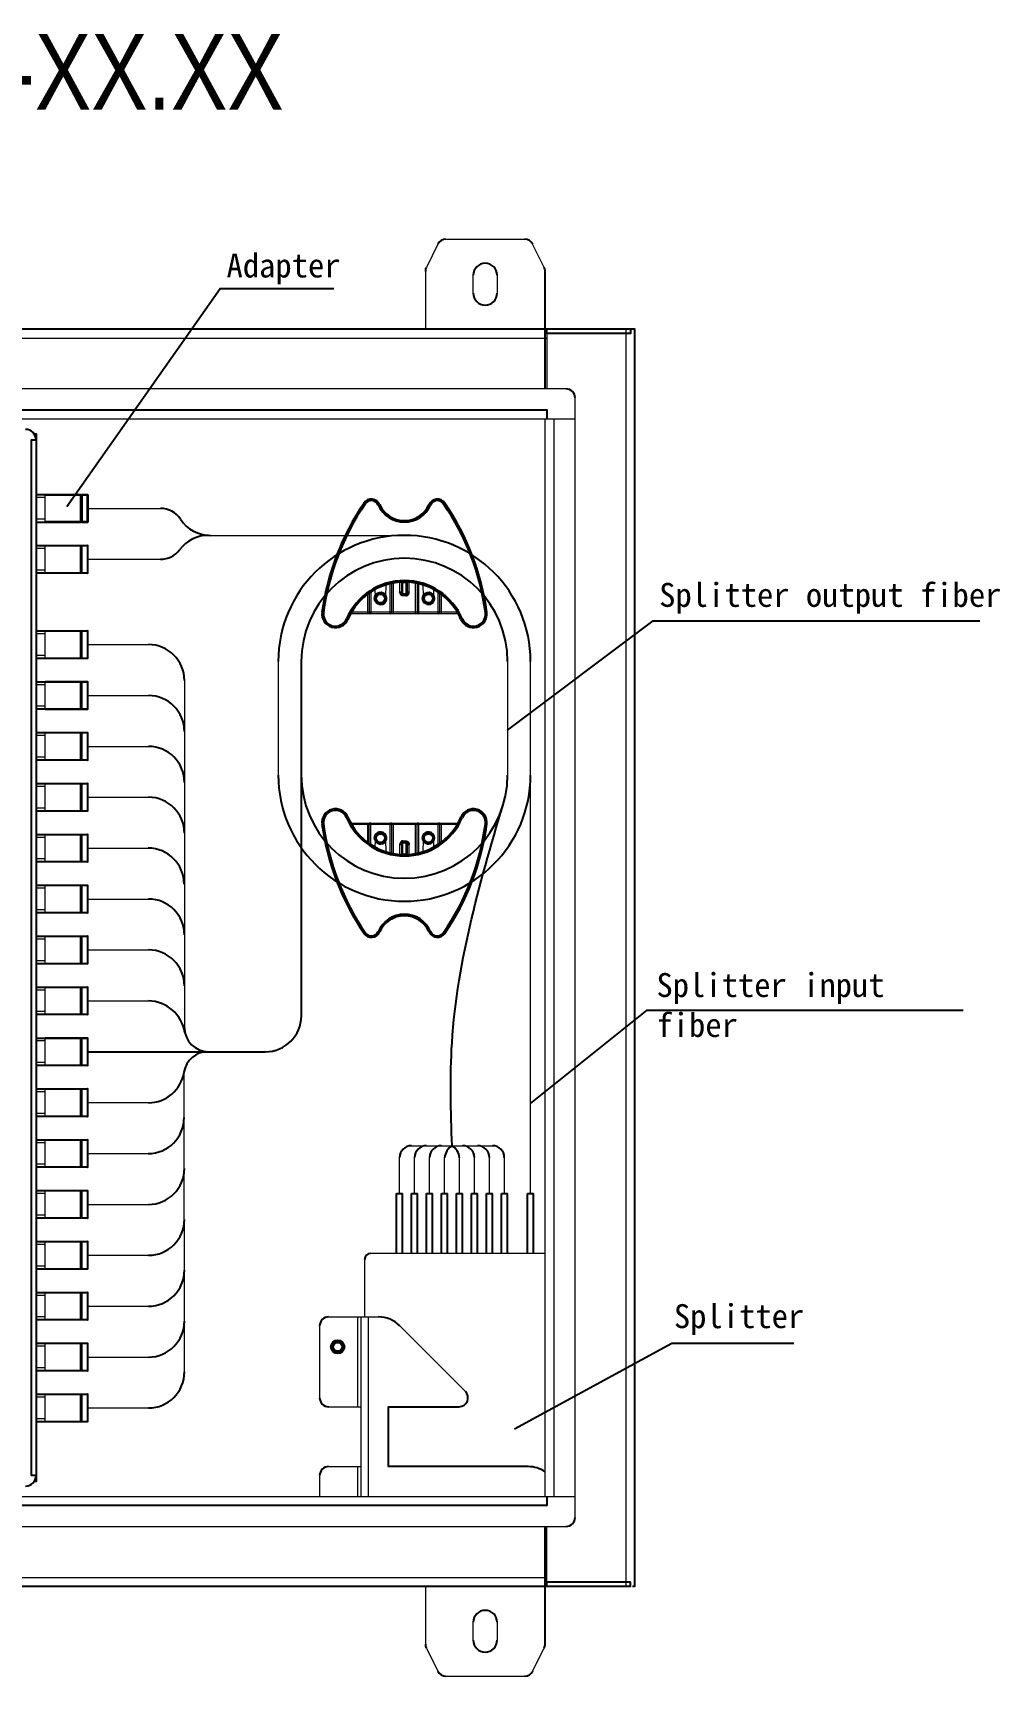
# Model space of a CAD drawing. Header units: metres. Extents: x 3071 to 12757, y 289 to 1488.
# Drawn here: x 11820.8 to 11911.6, y 1128.9 to 1283.3 of the extents above; entities that cross this region are included whole.
import ezdxf
from ezdxf.enums import TextEntityAlignment as Align

# ---------------------------------------------------------------- set-up
doc = ezdxf.new("R2010")
doc.units = ezdxf.units.M
for name, color, linetype in [('02___PRT_ALL_AXES', 7, 'Continuous'), ('Base Map', 251, 'Continuous'), ('Basic Map', 251, 'Continuous'), ('FAT CODE', 7, 'Continuous')]:
    doc.layers.add(name, color=color, linetype=linetype)
doc.styles.add('Mark', font='arial.ttf', dxfattribs={"width": 0.8, "height": 2.5})
doc.styles.get("Standard").update_dxf_attribs({"font": 'arial.ttf'})

msp = doc.modelspace()

# ---------------------------------------------------------------- linework, layer by layer
at = {"linetype": 'Continuous'}
for centre, radius in [((11853.45, 1230.13), 0.548), ((11857.95, 1230.13), 0.548), ((11853.45, 1230.13), 0.408), ((11857.95, 1230.13), 0.408), ((11853.45, 1207.63), 0.548), ((11853.45, 1207.63), 0.408), ((11857.95, 1207.63), 0.548), ((11857.95, 1207.63), 0.408), ((11849.43, 1159.82), 0.548), ((11849.43, 1159.82), 0.408)]:
    msp.add_circle(centre, radius, dxfattribs=at)
for centre, radius, start, end in [((11859.6, 1263.04), 0.844, 90, 153.4349), ((11866.99, 1263.04), 0.844, 26.5651, 90), ((11863.29, 1260.51), 1.12, 0, 180), ((11858.51, 1260.87), 0.844, 153.4349, 180), ((11868.07, 1260.87), 0.844, 0, 26.5651), ((11863.29, 1258.82), 1.12, 180, 0), ((11870.89, 1248.98), 0.844, 0, 90), ((11820.12, 1245.04), 0.984, 0, 90), ((11825.3, 1239.86), 0.0281, 0, 90), ((11825.94, 1239.86), 0.0281, 0, 90), ((11871.65, 1225.62), 23.91, 145.6649, 172.258), ((11871.65, 1225.62), 23.77, 145.6649, 172.258), ((11852.6, 1238.63), 0.844, 23.5565, 145.6649), ((11852.6, 1238.63), 0.703, 23.5565, 145.6649), ((11855.7, 1239.98), 2.67, 203.5565, 336.4435), ((11855.7, 1239.98), 2.53, 203.5565, 336.4435), ((11858.79, 1238.63), 0.844, 34.3351, 156.4435), ((11858.79, 1238.63), 0.703, 34.3351, 156.4435), ((11839.75, 1225.62), 23.77, 7.742, 34.3351), ((11839.75, 1225.62), 23.91, 7.742, 34.3351), ((11825.3, 1237.33), 0.0281, 270, 0), ((11825.94, 1237.33), 0.0281, 270, 0), ((11825.3, 1235.08), 0.0281, 0, 90), ((11825.94, 1235.08), 0.0281, 0, 90), ((11825.3, 1232.55), 0.0281, 270, 0), ((11825.94, 1232.55), 0.0281, 270, 0), ((11855.7, 1225.91), 5.91, 23.0404, 156.9596), ((11855.7, 1225.91), 5.77, 23.0404, 156.9596), ((11853.45, 1230.13), 0.562, 255, 195), ((11855.56, 1231.81), 0.16, 248.756, 255.9073), ((11855.56, 1231.82), 0.17, 255.9651, 270.9397), ((11855.7, 1225.91), 5.74, 90.0535, 91.3761), ((11855.7, 1225.91), 5.74, 88.6239, 90), ((11855.84, 1231.82), 0.17, 269.0604, 284.0426), ((11855.84, 1231.81), 0.16, 284.1005, 291.2447), ((11857.95, 1230.13), 0.562, 255, 195), ((11855.7, 1225.91), 4.63, 90.0623, 91.6995), ((11855.7, 1225.91), 4.51, 88.3004, 91.6997), ((11855.7, 1225.91), 4.63, 88.3004, 90), ((11849.22, 1228.67), 1.27, 172.258, 336.9596), ((11849.22, 1228.67), 1.13, 172.258, 336.9596), ((11852.53, 1228.87), 0.141, 180, 270), ((11854.36, 1228.87), 0.141, 270, 0), ((11857.03, 1228.87), 0.141, 180, 270), ((11858.86, 1228.87), 0.141, 270, 0), ((11862.18, 1228.67), 1.27, 203.0404, 7.742), ((11862.18, 1228.67), 1.13, 203.0404, 7.742), ((11825.3, 1227.07), 0.0281, 0, 90), ((11825.94, 1227.07), 0.0281, 0, 90), ((11825.3, 1224.54), 0.0281, 270, 0), ((11825.94, 1224.54), 0.0281, 270, 0), ((11825.3, 1222.29), 0.0281, 0, 90), ((11825.94, 1222.29), 0.0281, 0, 90), ((11825.3, 1219.75), 0.0281, 270, 0), ((11825.94, 1219.75), 0.0281, 270, 0), ((11825.3, 1217.5), 0.0281, 0, 90), ((11825.94, 1217.5), 0.0281, 0, 90), ((11825.3, 1214.97), 0.0281, 270, 0), ((11825.94, 1214.97), 0.0281, 270, 0), ((11825.3, 1212.72), 0.0281, 0, 90), ((11825.94, 1212.72), 0.0281, 0, 90), ((11825.3, 1210.19), 0.0281, 270, 0), ((11825.94, 1210.19), 0.0281, 270, 0), ((11849.22, 1209.1), 1.27, 23.0404, 187.742), ((11849.22, 1209.1), 1.13, 23.0404, 187.742), ((11855.7, 1211.85), 5.91, 203.0404, 336.9596), ((11855.7, 1211.85), 5.77, 203.0404, 336.9596), ((11852.53, 1208.9), 0.141, 90, 180), ((11854.36, 1208.9), 0.141, 0, 90), ((11857.03, 1208.9), 0.141, 90, 180), ((11858.86, 1208.9), 0.141, 0, 90), ((11862.18, 1209.1), 1.27, 352.258, 156.9596), ((11862.18, 1209.1), 1.13, 352.258, 156.9596), ((11825.3, 1207.94), 0.0281, 0, 90), ((11825.94, 1207.94), 0.0281, 0, 90), ((11871.65, 1212.15), 23.91, 187.742, 214.3351), ((11871.65, 1212.15), 23.77, 187.742, 214.3351), ((11853.45, 1207.63), 0.562, 255, 195), ((11857.95, 1207.63), 0.562, 255, 195), ((11839.75, 1212.15), 23.77, 325.6649, 352.258), ((11839.75, 1212.15), 23.91, 325.6649, 352.258), ((11855.56, 1205.95), 0.16, 104.1005, 111.2447), ((11855.56, 1205.94), 0.17, 89.0604, 104.0426), ((11855.7, 1211.85), 4.51, 268.3004, 271.6997), ((11855.7, 1211.85), 4.63, 268.3004, 270), ((11855.7, 1211.85), 5.74, 268.6239, 270), ((11855.7, 1211.85), 4.63, 270.0623, 271.6995), ((11855.7, 1211.85), 5.74, 270.0535, 271.3761), ((11855.84, 1205.94), 0.17, 75.9651, 90.9397), ((11855.84, 1205.95), 0.16, 68.756, 75.9073), ((11825.3, 1205.41), 0.0281, 270, 0), ((11825.94, 1205.41), 0.0281, 270, 0), ((11825.3, 1203.16), 0.0281, 0, 90), ((11825.94, 1203.16), 0.0281, 0, 90), ((11825.3, 1200.63), 0.0281, 270, 0), ((11825.94, 1200.63), 0.0281, 270, 0), ((11855.7, 1197.79), 2.67, 23.5565, 156.4435), ((11855.7, 1197.79), 2.53, 23.5565, 156.4435), ((11825.3, 1198.38), 0.0281, 0, 90), ((11825.94, 1198.38), 0.0281, 0, 90), ((11852.6, 1199.14), 0.844, 214.3351, 336.4435), ((11852.6, 1199.14), 0.703, 214.3351, 336.4435), ((11858.79, 1199.14), 0.844, 203.5565, 325.6649), ((11858.79, 1199.14), 0.703, 203.5565, 325.6649), ((11825.3, 1195.85), 0.0281, 270, 0), ((11825.94, 1195.85), 0.0281, 270, 0), ((11825.3, 1193.6), 0.0281, 0, 90), ((11825.94, 1193.6), 0.0281, 0, 90), ((11825.3, 1191.07), 0.0281, 270, 0), ((11825.94, 1191.07), 0.0281, 270, 0), ((11825.3, 1188.82), 0.0281, 0, 90), ((11825.94, 1188.82), 0.0281, 0, 90), ((11825.3, 1186.29), 0.0281, 270, 0), ((11825.94, 1186.29), 0.0281, 270, 0), ((11825.3, 1184.04), 0.0281, 0, 90), ((11825.94, 1184.04), 0.0281, 0, 90), ((11825.3, 1181.5), 0.0281, 270, 0), ((11825.94, 1181.5), 0.0281, 270, 0), ((11825.3, 1179.25), 0.0281, 0, 90), ((11825.94, 1179.25), 0.0281, 0, 90), ((11825.3, 1176.72), 0.0281, 270, 0), ((11825.94, 1176.72), 0.0281, 270, 0), ((11825.3, 1174.47), 0.0281, 0, 90), ((11825.94, 1174.47), 0.0281, 0, 90), ((11825.3, 1171.94), 0.0281, 270, 0), ((11825.94, 1171.94), 0.0281, 270, 0), ((11825.3, 1169.69), 0.0281, 0, 90), ((11825.94, 1169.69), 0.0281, 0, 90), ((11852.52, 1168.03), 0.562, 90, 180), ((11825.3, 1167.16), 0.0281, 270, 0), ((11825.94, 1167.16), 0.0281, 270, 0), ((11825.3, 1164.91), 0.0281, 0, 90), ((11825.94, 1164.91), 0.0281, 0, 90), ((11848.58, 1161.79), 0.844, 90, 180), ((11853.27, 1159.82), 2.81, 45, 90), ((11825.3, 1162.38), 0.0281, 270, 0), ((11825.94, 1162.38), 0.0281, 270, 0), ((11825.3, 1160.13), 0.0281, 0, 90), ((11825.94, 1160.13), 0.0281, 0, 90), ((11849.43, 1159.82), 0.562, 255, 195), ((11825.3, 1157.6), 0.0281, 270, 0), ((11825.94, 1157.6), 0.0281, 270, 0), ((11825.3, 1155.35), 0.0281, 0, 90), ((11825.94, 1155.35), 0.0281, 0, 90), ((11848.58, 1155.04), 0.844, 180, 270), ((11860.83, 1155.04), 0.844, 270, 45), ((11825.3, 1152.82), 0.0281, 270, 0), ((11825.94, 1152.82), 0.0281, 270, 0), ((11820.12, 1147.73), 0.984, 270, 0), ((11848.58, 1147.73), 0.844, 90, 180), ((11867.33, 1145.76), 2.81, 55.5821, 90), ((11870.89, 1143.79), 0.844, 270, 0), ((11863.29, 1133.94), 1.12, 0, 180), ((11858.51, 1131.89), 0.844, 180, 206.5651), ((11863.29, 1132.26), 1.12, 180, 0), ((11868.07, 1131.89), 0.844, 333.4349, 0), ((11859.6, 1129.73), 0.844, 206.5651, 270), ((11866.99, 1129.73), 0.844, 270, 333.4349)]:
    msp.add_arc(centre, radius, start, end, dxfattribs=at)
at = {"color": 3}
for centre, radius, start, end in [((11832.79, 1236.35), 2.25, 33.367, 90), ((11837.48, 1239.44), 3.38, 213.367, 270), ((11837.29, 1232.69), 3.38, 90, 143.1301), ((11855.7, 1224.22), 11.85, 0, 180), ((11832.79, 1236.07), 2.25, 270, 323.1301), ((11855.7, 1213.54), 11.85, 180, 0)]:
    msp.add_arc(centre, radius, start, end, dxfattribs=at)
at = {"color": 6}
for centre, radius, start, end in [((11855.7, 1224.22), 9.69, 0, 180), ((11831.66, 1222.43), 3.38, 0, 90), ((11831.66, 1217.64), 3.38, 0, 90), ((11831.66, 1212.86), 3.38, 0, 90), ((11855.7, 1213.54), 9.69, 180, 0), ((11831.66, 1208.08), 3.38, 0, 90), ((11831.63, 1203.3), 3.38, 0, 90), ((11831.66, 1198.52), 3.38, 0, 90), ((11831.66, 1193.74), 3.38, 0, 90), ((11831.6, 1188.81), 3.52, 8.9548, 89.006), ((11842.64, 1190.93), 3.38, 270, 0), ((11837.29, 1189.8), 2.25, 180, 270), ((11837.22, 1185.3), 2.25, 90, 171.3731), ((11831.66, 1186.14), 3.38, 270, 351.3731), ((11831.63, 1181.36), 3.38, 270, 0), ((11856.37, 1177.6), 1.12, 90, 180), ((11857.78, 1177.6), 1.12, 90, 180), ((11859.18, 1177.6), 1.12, 90, 180), ((11860.97, 1177.44), 1.51, 121.9045, 174.0847), ((11859.37, 1177.44), 1.51, 5.9153, 58.0955), ((11861.15, 1177.6), 1.12, 0, 90), ((11862.56, 1177.6), 1.12, 0, 90), ((11863.96, 1177.6), 1.12, 0, 90), ((11831.66, 1176.58), 3.38, 270, 0), ((11831.66, 1171.8), 3.38, 270, 0), ((11831.66, 1167.02), 3.38, 270, 0), ((11831.66, 1162.24), 3.38, 270, 0), ((11831.66, 1157.46), 3.38, 270, 0)]:
    msp.add_arc(centre, radius, start, end, dxfattribs=at)
at = {"linetype": 'Continuous'}
for points, start_tangent, end_tangent in [([(11855.56, 1230.42), (11855.44, 1230.45), (11855.35, 1230.53), (11855.28, 1230.77)], (-0.999586, -0.028762), (0.000084, 1)), ([(11855.42, 1230.77), (11855.42, 1230.69), (11855.45, 1230.62), (11855.49, 1230.56), (11855.56, 1230.54)], (0.000014, -1), (0.998951, 0.045783)), ([(11855.47, 1231.67), (11855.5, 1231.66)], (0.856189, -0.516663), (0.931875, -0.36278)), ([(11855.83, 1230.42), (11855.95, 1230.45), (11856.05, 1230.53), (11856.12, 1230.77)], (0.999587, -0.028754), (0.000015, 1)), ([(11855.84, 1230.54), (11855.91, 1230.56), (11855.95, 1230.62), (11855.97, 1230.69), (11855.98, 1230.77)], (0.998769, -0.049602), (0.000014, 1)), ([(11855.9, 1231.66), (11855.92, 1231.67)], (0.931871, 0.362789), (0.85618, 0.516678)), ([(11855.56, 1207.34), (11855.44, 1207.31), (11855.35, 1207.23), (11855.28, 1207)], (-0.999587, 0.028754), (-0.000015, -1)), ([(11855.56, 1207.23), (11855.49, 1207.2), (11855.45, 1207.14), (11855.42, 1207.07), (11855.42, 1207)], (-0.998769, 0.049602), (-0.000014, -1)), ([(11855.5, 1206.1), (11855.47, 1206.09)], (-0.931871, -0.362789), (-0.85618, -0.516678)), ([(11855.83, 1207.34), (11855.95, 1207.31), (11856.05, 1207.23), (11856.12, 1207)], (0.999586, 0.028762), (-0.000084, -1)), ([(11855.98, 1207), (11855.97, 1207.07), (11855.95, 1207.14), (11855.91, 1207.2), (11855.84, 1207.23)], (-0.000014, 1), (-0.998951, -0.045783)), ([(11855.92, 1206.09), (11855.9, 1206.1)], (-0.856189, 0.516663), (-0.931875, 0.36278))]:
    msp.add_spline(points, degree=3, dxfattribs=dict(at, start_tangent=start_tangent, end_tangent=end_tangent))
at = {"color": 6}
msp.add_spline([(11860.17, 1178.72), (11860.17, 1188.39), (11865.17, 1211.49)], degree=3, dxfattribs=at)
at = {"layer": '02___PRT_ALL_AXES', "linetype": 'Continuous'}
for p, q in [((11854.96, 1174.22), (11855.53, 1174.22)), ((11854.96, 1168.59), (11854.96, 1174.22)), ((11855.53, 1168.59), (11855.53, 1174.22)), ((11856.37, 1174.22), (11856.93, 1174.22)), ((11856.37, 1168.59), (11856.37, 1174.22)), ((11856.93, 1168.59), (11856.93, 1174.22)), ((11857.78, 1174.22), (11858.34, 1174.22)), ((11857.78, 1168.59), (11857.78, 1174.22)), ((11858.34, 1168.59), (11858.34, 1174.22)), ((11859.18, 1174.22), (11859.75, 1174.22)), ((11859.18, 1168.59), (11859.18, 1174.22)), ((11859.75, 1168.59), (11859.75, 1174.22)), ((11860.59, 1174.22), (11861.15, 1174.22)), ((11860.59, 1168.59), (11860.59, 1174.22)), ((11861.15, 1168.59), (11861.15, 1174.22)), ((11862, 1174.22), (11862.56, 1174.22)), ((11862, 1168.59), (11862, 1174.22)), ((11862.56, 1168.59), (11862.56, 1174.22)), ((11863.4, 1174.22), (11863.96, 1174.22)), ((11863.4, 1168.59), (11863.4, 1174.22)), ((11863.96, 1168.59), (11863.96, 1174.22)), ((11864.81, 1174.22), (11865.37, 1174.22)), ((11864.81, 1168.59), (11864.81, 1174.22)), ((11865.37, 1168.59), (11865.37, 1174.22)), ((11867.26, 1174.22), (11867.83, 1174.22)), ((11867.26, 1168.59), (11867.26, 1174.22)), ((11867.83, 1168.59), (11867.83, 1174.22))]:
    msp.add_line(p, q, dxfattribs=at)
msp.add_circle((11849.43, 1159.82), 0.633, dxfattribs=at)
at = {"layer": 'Base Map', "lineweight": 5}
for p, q in [((11858.84, 1263.42), (11857.76, 1261.25)), ((11866.99, 1263.88), (11859.6, 1263.88)), ((11868.83, 1261.25), (11867.74, 1263.42)), ((11857.67, 1260.87), (11857.67, 1255.44)), ((11862.17, 1258.82), (11862.17, 1260.51)), ((11864.42, 1260.51), (11864.42, 1258.82)), ((11876.51, 1255.44), (11876.51, 1137.32)), ((11759.09, 1254.6), (11869.06, 1254.6)), ((11869.06, 1255.02), (11869.06, 1249.82)), ((11870.89, 1249.82), (11757.26, 1249.82)), ((11871.73, 1143.79), (11871.73, 1248.98)), ((11756.42, 1247.01), (11871.73, 1247.01)), ((11868.92, 1145.76), (11868.92, 1247.01)), ((11869.76, 1145.76), (11869.76, 1247.01)), ((11821.95, 1237.3), (11821.95, 1239.89)), ((11821.95, 1239.61), (11821.1, 1239.61)), ((11825.32, 1239.3), (11825.41, 1239.3)), ((11825.97, 1238.6), (11832.79, 1238.6)), ((11852.02, 1239.02), (11851.91, 1239.1)), ((11853.25, 1238.91), (11853.38, 1238.96)), ((11858.15, 1238.91), (11858.02, 1238.96)), ((11859.37, 1239.02), (11859.49, 1239.1)), ((11821.95, 1237.59), (11821.1, 1237.59)), ((11825.32, 1237.89), (11825.41, 1237.89)), ((11837.29, 1236.07), (11855.7, 1236.07)), ((11821.95, 1234.83), (11821.1, 1234.83)), ((11821.95, 1232.52), (11821.95, 1235.11)), ((11825.32, 1234.52), (11825.41, 1234.52)), ((11825.97, 1233.82), (11832.79, 1233.82)), ((11821.95, 1232.8), (11821.1, 1232.8)), ((11825.32, 1233.11), (11825.41, 1233.11)), ((11852.39, 1230.63), (11852.39, 1228.87)), ((11852.53, 1230.73), (11852.53, 1228.73)), ((11852.93, 1230.96), (11852.95, 1230.36)), ((11853.95, 1230.36), (11853.98, 1231.41)), ((11854.36, 1228.73), (11854.36, 1231.51)), ((11854.5, 1231.55), (11854.5, 1228.87)), ((11854.64, 1231.57), (11854.64, 1228.73)), ((11855.28, 1230.77), (11855.28, 1231.66)), ((11855.28, 1230.77), (11855.42, 1230.77)), ((11855.42, 1231.67), (11855.42, 1230.77)), ((11855.56, 1230.54), (11855.56, 1231.65)), ((11855.7, 1231.65), (11855.69, 1231.65)), ((11855.84, 1231.65), (11855.84, 1230.54)), ((11855.98, 1230.77), (11855.98, 1231.67)), ((11855.98, 1230.77), (11856.12, 1230.77)), ((11856.12, 1231.66), (11856.12, 1230.77)), ((11856.75, 1228.73), (11856.75, 1231.57)), ((11856.89, 1231.55), (11856.89, 1228.87)), ((11857.03, 1231.51), (11857.03, 1228.73)), ((11857.42, 1231.41), (11857.45, 1230.36)), ((11858.45, 1230.36), (11858.47, 1230.96)), ((11858.86, 1228.73), (11858.86, 1230.73)), ((11859, 1230.63), (11859, 1228.87)), ((11852.25, 1228.73), (11852.25, 1230.53)), ((11855.56, 1230.54), (11855.56, 1230.42)), ((11855.69, 1230.54), (11855.7, 1230.54)), ((11855.84, 1230.54), (11855.83, 1230.42)), ((11859.14, 1230.53), (11859.14, 1228.73)), ((11848.1, 1228.82), (11847.96, 1228.84)), ((11850.26, 1228.22), (11850.39, 1228.17)), ((11850.68, 1228.73), (11860.72, 1228.73)), ((11850.75, 1228.87), (11860.65, 1228.87)), ((11861.13, 1228.22), (11861, 1228.17)), ((11863.3, 1228.82), (11863.44, 1228.84)), ((11821.95, 1226.81), (11821.1, 1226.81)), ((11821.95, 1224.51), (11821.95, 1227.09)), ((11825.32, 1226.5), (11825.41, 1226.5)), ((11821.95, 1224.79), (11821.1, 1224.79)), ((11825.32, 1225.1), (11825.41, 1225.1)), ((11825.97, 1225.8), (11831.66, 1225.8)), ((11843.85, 1224.22), (11843.85, 1213.54)), ((11865.39, 1224.22), (11865.39, 1213.54)), ((11867.54, 1174.22), (11867.54, 1224.22)), ((11821.95, 1222.03), (11821.1, 1222.03)), ((11821.95, 1219.73), (11821.95, 1222.31)), ((11825.32, 1221.72), (11825.41, 1221.72)), ((11835.04, 1222.43), (11835.04, 1189.8)), ((11821.95, 1220.01), (11821.1, 1220.01)), ((11825.32, 1220.32), (11825.41, 1220.32)), ((11825.97, 1221.02), (11831.66, 1221.02)), ((11821.95, 1217.25), (11821.1, 1217.25)), ((11821.95, 1214.94), (11821.95, 1217.53)), ((11825.32, 1216.94), (11825.41, 1216.94)), ((11821.95, 1215.23), (11821.1, 1215.23)), ((11825.32, 1215.54), (11825.41, 1215.54)), ((11825.97, 1216.24), (11831.66, 1216.24)), ((11821.95, 1212.47), (11821.1, 1212.47)), ((11821.95, 1210.16), (11821.95, 1212.75)), ((11825.32, 1212.16), (11825.41, 1212.16)), ((11825.32, 1210.75), (11825.41, 1210.75)), ((11825.97, 1211.46), (11831.66, 1211.46)), ((11821.95, 1210.44), (11821.1, 1210.44)), ((11850.26, 1209.54), (11850.39, 1209.59)), ((11850.68, 1209.04), (11860.72, 1209.04)), ((11852.25, 1207.24), (11852.25, 1209.04)), ((11852.53, 1207.03), (11852.53, 1209.04)), ((11854.36, 1206.25), (11854.36, 1209.04)), ((11854.64, 1209.04), (11854.64, 1206.19)), ((11856.75, 1206.19), (11856.75, 1209.04)), ((11857.03, 1209.04), (11857.03, 1206.25)), ((11858.86, 1207.03), (11858.86, 1209.04)), ((11859.14, 1209.04), (11859.14, 1207.24)), ((11861.13, 1209.54), (11861, 1209.59)), ((11821.95, 1207.69), (11821.1, 1207.69)), ((11821.95, 1205.38), (11821.95, 1207.97)), ((11848.1, 1208.94), (11847.96, 1208.92)), ((11860.65, 1208.9), (11850.75, 1208.9)), ((11852.39, 1207.13), (11852.39, 1208.9)), ((11852.95, 1207.41), (11852.93, 1206.8)), ((11853.98, 1206.35), (11853.95, 1207.41)), ((11854.5, 1208.9), (11854.5, 1206.21)), ((11856.89, 1206.21), (11856.89, 1208.9)), ((11857.45, 1207.41), (11857.42, 1206.35)), ((11858.47, 1206.8), (11858.45, 1207.41)), ((11859, 1208.9), (11859, 1207.13)), ((11863.3, 1208.94), (11863.44, 1208.92)), ((11825.32, 1207.38), (11825.41, 1207.38)), ((11825.32, 1205.97), (11825.41, 1205.97)), ((11825.94, 1206.68), (11831.63, 1206.68)), ((11855.42, 1207), (11855.28, 1207)), ((11855.28, 1206.1), (11855.28, 1207)), ((11855.42, 1207), (11855.42, 1206.09)), ((11855.56, 1207.23), (11855.56, 1207.34)), ((11855.56, 1206.11), (11855.56, 1207.23)), ((11855.7, 1207.22), (11855.7, 1207.22)), ((11855.7, 1206.11), (11855.7, 1206.11)), ((11855.84, 1207.23), (11855.83, 1207.34)), ((11855.84, 1207.23), (11855.84, 1206.11)), ((11856.12, 1207), (11855.98, 1207)), ((11855.98, 1206.09), (11855.98, 1207)), ((11856.12, 1207), (11856.12, 1206.1)), ((11821.95, 1205.66), (11821.1, 1205.66)), ((11821.95, 1202.91), (11821.1, 1202.91)), ((11821.95, 1200.6), (11821.95, 1203.19)), ((11825.32, 1202.6), (11825.41, 1202.6)), ((11825.97, 1201.89), (11831.66, 1201.89)), ((11821.95, 1200.88), (11821.1, 1200.88)), ((11825.32, 1201.19), (11825.41, 1201.19)), ((11821.95, 1195.82), (11821.95, 1198.41)), ((11852.02, 1198.74), (11851.91, 1198.66)), ((11853.25, 1198.86), (11853.38, 1198.8)), ((11858.15, 1198.86), (11858.02, 1198.8)), ((11859.37, 1198.74), (11859.49, 1198.66)), ((11821.95, 1198.13), (11821.1, 1198.13)), ((11825.32, 1197.82), (11825.41, 1197.82)), ((11825.97, 1197.11), (11831.66, 1197.11)), ((11821.95, 1196.1), (11821.1, 1196.1)), ((11825.32, 1196.41), (11825.41, 1196.41)), ((11821.95, 1191.04), (11821.95, 1193.63)), ((11821.95, 1193.34), (11821.1, 1193.34)), ((11825.32, 1193.04), (11825.41, 1193.04)), ((11825.97, 1192.33), (11831.66, 1192.33)), ((11821.95, 1191.32), (11821.1, 1191.32)), ((11825.32, 1191.63), (11825.41, 1191.63)), ((11821.95, 1188.56), (11821.1, 1188.56)), ((11821.95, 1186.26), (11821.95, 1188.84)), ((11825.32, 1188.25), (11825.41, 1188.25)), ((11821.95, 1186.54), (11821.1, 1186.54)), ((11825.32, 1186.85), (11825.41, 1186.85)), ((11835.04, 1157.46), (11835, 1185.64)), ((11821.95, 1183.78), (11821.1, 1183.78)), ((11821.95, 1181.48), (11821.95, 1184.06)), ((11825.32, 1183.47), (11825.41, 1183.47)), ((11825.97, 1182.77), (11831.66, 1182.77)), ((11821.95, 1181.76), (11821.1, 1181.76)), ((11825.32, 1182.07), (11825.41, 1182.07)), ((11821.95, 1179), (11821.1, 1179)), ((11821.95, 1176.69), (11821.95, 1179.28)), ((11825.32, 1178.69), (11825.41, 1178.69)), ((11856.37, 1178.72), (11863.96, 1178.72)), ((11821.95, 1176.98), (11821.1, 1176.98)), ((11825.32, 1177.29), (11825.41, 1177.29)), ((11825.94, 1177.99), (11831.63, 1177.99)), ((11855.25, 1174.22), (11855.25, 1177.6)), ((11856.65, 1174.22), (11856.65, 1177.6)), ((11858.06, 1174.22), (11858.06, 1177.6)), ((11859.46, 1174.22), (11859.46, 1177.6)), ((11860.87, 1174.22), (11860.87, 1177.6)), ((11862.28, 1174.22), (11862.28, 1177.6)), ((11863.68, 1174.22), (11863.68, 1177.6)), ((11865.09, 1174.22), (11865.09, 1177.6)), ((11821.95, 1174.22), (11821.1, 1174.22)), ((11821.95, 1171.91), (11821.95, 1174.5)), ((11825.32, 1173.91), (11825.41, 1173.91)), ((11821.95, 1172.19), (11821.1, 1172.19)), ((11825.32, 1172.5), (11825.41, 1172.5)), ((11825.97, 1173.21), (11831.66, 1173.21)), ((11821.95, 1169.44), (11821.1, 1169.44)), ((11821.95, 1167.13), (11821.95, 1169.72)), ((11825.32, 1169.13), (11825.41, 1169.13)), ((11821.95, 1167.41), (11821.1, 1167.41)), ((11825.32, 1167.72), (11825.41, 1167.72)), ((11825.97, 1168.43), (11831.66, 1168.43)), ((11851.96, 1168.03), (11851.96, 1162.63)), ((11868.92, 1168.59), (11852.52, 1168.59)), ((11821.95, 1164.66), (11821.1, 1164.66)), ((11821.95, 1162.35), (11821.95, 1164.94)), ((11825.32, 1164.35), (11825.41, 1164.35)), ((11821.95, 1162.63), (11821.1, 1162.63)), ((11825.32, 1162.94), (11825.41, 1162.94)), ((11825.97, 1163.64), (11831.66, 1163.64)), ((11848.58, 1162.63), (11853.27, 1162.63)), ((11851.28, 1162.63), (11851.28, 1154.19)), ((11851.62, 1162.63), (11851.62, 1145.76)), ((11852.3, 1162.63), (11852.3, 1145.76)), ((11847.74, 1155.04), (11847.74, 1161.79)), ((11861.43, 1155.64), (11855.26, 1161.81)), ((11821.95, 1159.88), (11821.1, 1159.88)), ((11821.95, 1157.57), (11821.95, 1160.16)), ((11825.32, 1159.57), (11825.41, 1159.57)), ((11825.32, 1158.16), (11825.41, 1158.16)), ((11825.97, 1158.86), (11831.66, 1158.86)), ((11821.95, 1157.85), (11821.1, 1157.85)), ((11821.95, 1155.09), (11821.1, 1155.09)), ((11821.95, 1152.79), (11821.95, 1155.38)), ((11825.32, 1154.79), (11825.41, 1154.79)), ((11825.32, 1153.38), (11825.41, 1153.38)), ((11825.97, 1154.08), (11831.66, 1154.08)), ((11848.58, 1154.19), (11851.62, 1154.19)), ((11821.95, 1153.07), (11821.1, 1153.07)), ((11847.74, 1145.76), (11847.74, 1147.73)), ((11848.58, 1148.57), (11851.62, 1148.57)), ((11851.28, 1148.57), (11851.28, 1145.76)), ((11756.42, 1145.76), (11871.73, 1145.76)), ((11757.26, 1142.94), (11870.89, 1142.94)), ((11869.06, 1137.74), (11869.06, 1142.94)), ((11759.09, 1138.16), (11869.06, 1138.16)), ((11857.67, 1137.32), (11857.67, 1131.89)), ((11862.17, 1132.26), (11862.17, 1133.94)), ((11864.42, 1133.94), (11864.42, 1132.26)), ((11857.76, 1131.52), (11858.84, 1129.35)), ((11867.74, 1129.35), (11868.83, 1131.52)), ((11859.6, 1128.88), (11866.99, 1128.88))]:
    msp.add_line(p, q, dxfattribs=at)
at = {"layer": 'Basic Map', "linetype": 'Continuous'}
for points in [[(11868.92, 1249.82), (11868.92, 1255.44), (11868.92, 1260.87)], [(11877.11, 1137.32), (11877.35, 1137.32), (11877.35, 1255.44), (11689.07, 1255.44), (11689.07, 1255.02), (11689.07, 1137.74), (11689.07, 1137.32), (11876.93, 1137.32), (11876.93, 1137.74)], [(11876.93, 1255.44), (11876.93, 1255.02), (11869.06, 1255.02), (11869.06, 1255.44)], [(11759.09, 1247.01), (11759.09, 1247.85), (11869.06, 1247.85), (11869.06, 1247.01)], [(11821.1, 1147.73), (11820.68, 1147.73), (11820.68, 1245.04), (11821.1, 1245.04)], [(11820.93, 1245.6), (11821.1, 1245.6), (11821.1, 1147.16), (11820.93, 1147.16)], [(11821.1, 1237.3), (11825.3, 1237.3), (11825.3, 1239.89), (11821.1, 1239.89)], [(11821.95, 1239.86), (11825.32, 1239.86), (11825.32, 1237.33), (11821.95, 1237.33)], [(11825.41, 1239.86), (11825.97, 1239.86), (11825.97, 1237.33), (11825.41, 1237.33)], [(11821.1, 1235.11), (11825.3, 1235.11), (11825.3, 1232.52), (11821.1, 1232.52)], [(11821.95, 1232.55), (11825.32, 1232.55), (11825.32, 1235.08), (11821.95, 1235.08)], [(11825.41, 1232.55), (11825.97, 1232.55), (11825.97, 1235.08), (11825.41, 1235.08)], [(11855.56, 1231.65), (11855.56, 1231.67), (11855.56, 1231.68)], [(11855.84, 1231.68), (11855.84, 1231.67), (11855.84, 1231.65)], [(11821.1, 1227.09), (11825.3, 1227.09), (11825.3, 1224.51), (11821.1, 1224.51)], [(11821.95, 1224.54), (11825.32, 1224.54), (11825.32, 1227.07), (11821.95, 1227.07)], [(11825.41, 1224.54), (11825.97, 1224.54), (11825.97, 1227.07), (11825.41, 1227.07)], [(11821.1, 1222.31), (11825.3, 1222.31), (11825.3, 1219.73), (11821.1, 1219.73)], [(11821.95, 1219.75), (11825.32, 1219.75), (11825.32, 1222.29), (11821.95, 1222.29)], [(11825.41, 1219.75), (11825.97, 1219.75), (11825.97, 1222.29), (11825.41, 1222.29)], [(11821.1, 1217.53), (11825.3, 1217.53), (11825.3, 1214.94), (11821.1, 1214.94)], [(11821.95, 1214.97), (11825.32, 1214.97), (11825.32, 1217.5), (11821.95, 1217.5)], [(11825.41, 1214.97), (11825.97, 1214.97), (11825.97, 1217.5), (11825.41, 1217.5)], [(11821.1, 1212.75), (11825.3, 1212.75), (11825.3, 1210.16), (11821.1, 1210.16)], [(11821.95, 1210.19), (11825.32, 1210.19), (11825.32, 1212.72), (11821.95, 1212.72)], [(11825.41, 1210.19), (11825.97, 1210.19), (11825.97, 1212.72), (11825.41, 1212.72)], [(11821.1, 1207.97), (11825.3, 1207.97), (11825.3, 1205.38), (11821.1, 1205.38)], [(11821.95, 1205.41), (11825.32, 1205.41), (11825.32, 1207.94), (11821.95, 1207.94)], [(11825.41, 1205.41), (11825.97, 1205.41), (11825.97, 1207.94), (11825.41, 1207.94)], [(11855.56, 1206.09), (11855.56, 1206.09), (11855.56, 1206.11)], [(11855.84, 1206.11), (11855.84, 1206.09), (11855.84, 1206.09)], [(11821.1, 1203.19), (11825.3, 1203.19), (11825.3, 1200.6), (11821.1, 1200.6)], [(11821.95, 1200.63), (11825.32, 1200.63), (11825.32, 1203.16), (11821.95, 1203.16)], [(11825.41, 1200.63), (11825.97, 1200.63), (11825.97, 1203.16), (11825.41, 1203.16)], [(11821.1, 1198.41), (11825.3, 1198.41), (11825.3, 1195.82), (11821.1, 1195.82)], [(11821.95, 1195.85), (11825.32, 1195.85), (11825.32, 1198.38), (11821.95, 1198.38)], [(11825.41, 1195.85), (11825.97, 1195.85), (11825.97, 1198.38), (11825.41, 1198.38)], [(11821.1, 1193.63), (11825.3, 1193.63), (11825.3, 1191.04), (11821.1, 1191.04)], [(11821.95, 1191.07), (11825.32, 1191.07), (11825.32, 1193.6), (11821.95, 1193.6)], [(11825.41, 1191.07), (11825.97, 1191.07), (11825.97, 1193.6), (11825.41, 1193.6)], [(11821.1, 1188.84), (11825.3, 1188.84), (11825.3, 1186.26), (11821.1, 1186.26)], [(11821.95, 1186.29), (11825.32, 1186.29), (11825.32, 1188.82), (11821.95, 1188.82)], [(11825.41, 1186.29), (11825.97, 1186.29), (11825.97, 1188.82), (11825.41, 1188.82)], [(11821.1, 1184.06), (11825.3, 1184.06), (11825.3, 1181.48), (11821.1, 1181.48)], [(11821.95, 1181.5), (11825.32, 1181.5), (11825.32, 1184.04), (11821.95, 1184.04)], [(11825.41, 1181.5), (11825.97, 1181.5), (11825.97, 1184.04), (11825.41, 1184.04)], [(11821.1, 1179.28), (11825.3, 1179.28), (11825.3, 1176.69), (11821.1, 1176.69)], [(11821.95, 1176.72), (11825.32, 1176.72), (11825.32, 1179.25), (11821.95, 1179.25)], [(11825.41, 1176.72), (11825.97, 1176.72), (11825.97, 1179.25), (11825.41, 1179.25)], [(11821.1, 1174.5), (11825.3, 1174.5), (11825.3, 1171.91), (11821.1, 1171.91)], [(11821.95, 1171.94), (11825.32, 1171.94), (11825.32, 1174.47), (11821.95, 1174.47)], [(11825.41, 1171.94), (11825.97, 1171.94), (11825.97, 1174.47), (11825.41, 1174.47)], [(11821.1, 1169.72), (11825.3, 1169.72), (11825.3, 1167.13), (11821.1, 1167.13)], [(11821.95, 1167.16), (11825.32, 1167.16), (11825.32, 1169.69), (11821.95, 1169.69)], [(11825.41, 1167.16), (11825.97, 1167.16), (11825.97, 1169.69), (11825.41, 1169.69)], [(11821.1, 1164.94), (11825.3, 1164.94), (11825.3, 1162.35), (11821.1, 1162.35)], [(11821.95, 1162.38), (11825.32, 1162.38), (11825.32, 1164.91), (11821.95, 1164.91)], [(11825.41, 1162.38), (11825.97, 1162.38), (11825.97, 1164.91), (11825.41, 1164.91)], [(11821.1, 1160.16), (11825.3, 1160.16), (11825.3, 1157.57), (11821.1, 1157.57)], [(11821.95, 1157.6), (11825.32, 1157.6), (11825.32, 1160.13), (11821.95, 1160.13)], [(11825.41, 1157.6), (11825.97, 1157.6), (11825.97, 1160.13), (11825.41, 1160.13)], [(11821.1, 1155.38), (11825.3, 1155.38), (11825.3, 1152.79), (11821.1, 1152.79)], [(11821.95, 1152.82), (11825.32, 1152.82), (11825.32, 1155.35), (11821.95, 1155.35)], [(11825.41, 1152.82), (11825.97, 1152.82), (11825.97, 1155.35), (11825.41, 1155.35)], [(11867.33, 1148.57), (11854.21, 1148.57), (11854.21, 1154.19), (11860.83, 1154.19)], [(11869.06, 1145.76), (11869.06, 1144.91), (11759.09, 1144.91), (11759.09, 1145.76)], [(11868.92, 1131.89), (11868.92, 1137.32), (11868.92, 1142.94)], [(11869.06, 1137.32), (11869.06, 1137.74), (11876.93, 1137.74)]]:
    msp.add_lwpolyline(points, dxfattribs=at)
at = {"layer": 'Basic Map'}
for points in [[(11823.99, 1238.78), (11838.4, 1259.27), (11849.08, 1259.27)], [(11865.39, 1217.76), (11879.05, 1228.03), (11909.74, 1228.03)], [(11867.54, 1182.68), (11878.51, 1191.44), (11908.17, 1191.44)], [(11866.04, 1152.13), (11880.81, 1160.18), (11892.28, 1160.18)]]:
    msp.add_lwpolyline(points, dxfattribs=at)
at = {"layer": 'Basic Map', "linetype": 'Continuous'}
for points in [[(11825.41, 1239.89), (11825.41, 1237.3), (11825.94, 1237.3), (11825.94, 1239.89)], [(11825.94, 1232.52), (11825.41, 1232.52), (11825.41, 1235.11), (11825.94, 1235.11)], [(11825.94, 1224.51), (11825.41, 1224.51), (11825.41, 1227.09), (11825.94, 1227.09)], [(11825.94, 1219.73), (11825.41, 1219.73), (11825.41, 1222.31), (11825.94, 1222.31)], [(11825.94, 1214.94), (11825.41, 1214.94), (11825.41, 1217.53), (11825.94, 1217.53)], [(11825.94, 1210.16), (11825.41, 1210.16), (11825.41, 1212.75), (11825.94, 1212.75)], [(11825.94, 1205.38), (11825.41, 1205.38), (11825.41, 1207.97), (11825.94, 1207.97)], [(11825.94, 1200.6), (11825.41, 1200.6), (11825.41, 1203.19), (11825.94, 1203.19)], [(11825.94, 1195.82), (11825.41, 1195.82), (11825.41, 1198.41), (11825.94, 1198.41)], [(11825.94, 1191.04), (11825.41, 1191.04), (11825.41, 1193.63), (11825.94, 1193.63)], [(11825.94, 1186.26), (11825.41, 1186.26), (11825.41, 1188.84), (11825.94, 1188.84)], [(11825.94, 1181.48), (11825.41, 1181.48), (11825.41, 1184.06), (11825.94, 1184.06)], [(11825.94, 1176.69), (11825.41, 1176.69), (11825.41, 1179.28), (11825.94, 1179.28)], [(11825.94, 1171.91), (11825.41, 1171.91), (11825.41, 1174.5), (11825.94, 1174.5)], [(11825.94, 1167.13), (11825.41, 1167.13), (11825.41, 1169.72), (11825.94, 1169.72)], [(11825.94, 1162.35), (11825.41, 1162.35), (11825.41, 1164.94), (11825.94, 1164.94)], [(11825.94, 1157.57), (11825.41, 1157.57), (11825.41, 1160.16), (11825.94, 1160.16)], [(11825.94, 1152.79), (11825.41, 1152.79), (11825.41, 1155.38), (11825.94, 1155.38)]]:
    msp.add_lwpolyline(points, close=True, dxfattribs=at)
at = {"layer": 'Basic Map', "color": 6}
for points in [[(11846.01, 1224.22), (11846.01, 1213.54), (11846.01, 1190.93)], [(11825.94, 1187.55), (11835.04, 1187.55), (11837.22, 1187.55), (11842.64, 1187.55)]]:
    msp.add_lwpolyline(points, dxfattribs=at)

# ---------------------------------------------------------------- texts
at = {"attachment_point": 1}
for s, insert, char_height, width in [('{\\f@FangSong|b1|i0|c0|p49;Adapter}', (11838.99, 1262.55), 2.25, 2.1822), ('{\\fFangSong|b0|i0|c134|p49;Splitter output fiber} ', (11879.63, 1231.6), 2.25, 34.2794), ('{\\f@FangSong|b0|i0|c134|p49;\\H11.111x;Splitter input fiber \\H0.09x; }', (11879.37, 1194.94), 0.2025, 28.5343), ('{\\f@FangSong|b0|i0|c134|p49;\\H11.111x;Splitter\\H0.090001x;  }', (11881.01, 1163.83), 0.2025, 1.25)]:
    msp.add_mtext(s, dxfattribs=dict(at, insert=insert, char_height=char_height, width=width))
at = {"layer": 'FAT CODE', "style": 'Mark', "width": 0.8}
msp.add_text('MDO.100.0101.XXX-XX.XX', height=7.0983, dxfattribs=at).set_placement((11795.42, 1276.08), align=Align.CENTER)

doc.saveas('drawing.dxf')
